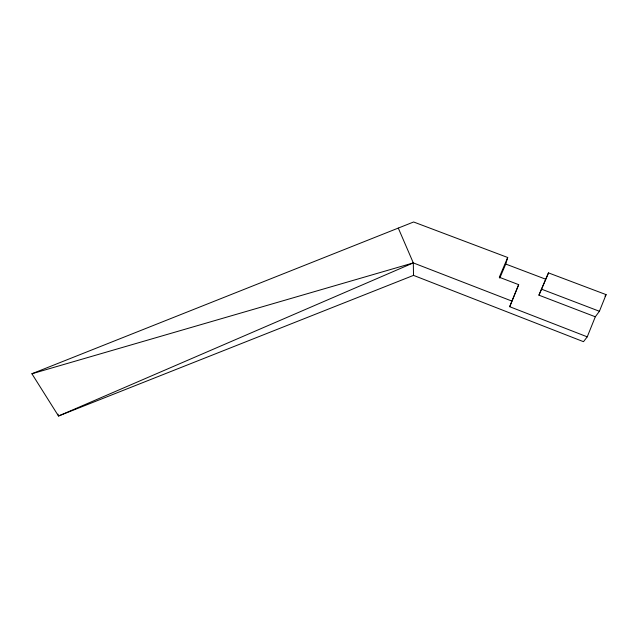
<?xml version="1.0" encoding="UTF-8"?>
<svg xmlns="http://www.w3.org/2000/svg" width="638" height="638" viewBox="0 0 638 638"><rect width="100%" height="100%" fill="white"/><g stroke="black" fill="none" stroke-linecap="round" stroke-linejoin="round"><path stroke-width="0.96" d="M499.753 278.12L505.735 264.052L507.704 257.497L413.623 221.984L31.9 373.756L58.513 416.016L413.52 275.377L583.491 341.681L587.247 336.84L595.31 316.783L599.417 311.272L606.1 294.628L548.489 272.889L538.935 295.171L595.31 316.783M587.247 336.84L509.698 306.703L518.678 284.66L499.307 277.243L507.704 257.497M518.678 284.66L509.698 306.703M538.935 295.171L548.489 272.889M604.991 296.16L606.1 294.628M511.788 301.04L413.304 262.904L58.513 416.016L57.946 414.134M31.9 373.756L413.304 262.904L398.287 228.085M505.735 264.052L545.586 279.165M541.702 289.237L599.417 311.272M413.304 262.904L413.52 275.377"/></g></svg>
